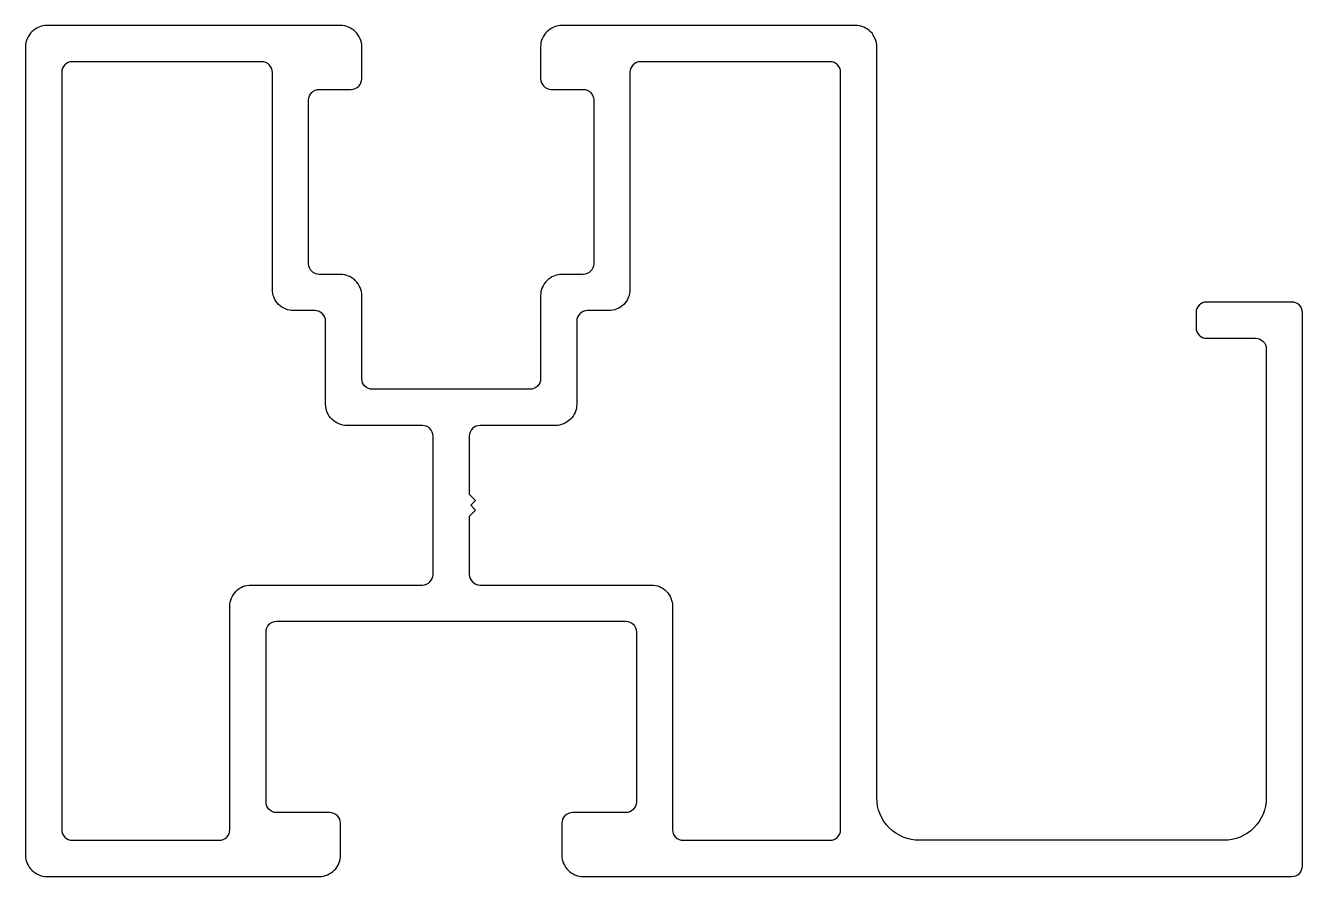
# Model space of a CAD drawing. Extents: x 569.6 to 629.6, y 732.8 to 772.8.
import ezdxf

# ---------------------------------------------------------------- set-up
doc = ezdxf.new("R2010")
doc.units = 0
doc.layers.get('0').update_dxf_attribs({"linetype": 'CONTINUOUS'})

msp = doc.modelspace()

# ---------------------------------------------------------------- linework, layer by layer
for points in [[(585.367, 760.127, 0.414214), (584.367, 761.127), (583.367, 761.127, -0.414214), (582.867, 761.627), (582.867, 769.327, -0.414214), (583.367, 769.827), (584.867, 769.827, 0.414214), (585.367, 770.327), (585.367, 771.827, 0.414214), (584.367, 772.827), (570.567, 772.827, 0.414214), (569.567, 771.827), (569.567, 733.827, 0.414214), (570.567, 732.827), (583.367, 732.827, 0.414214), (584.367, 733.827), (584.367, 735.327, 0.414214), (583.867, 735.827), (581.367, 735.827, -0.414214), (580.867, 736.327), (580.867, 744.327, -0.414214), (581.367, 744.827), (597.767, 744.827, -0.414214), (598.267, 744.327), (598.267, 736.327, -0.414214), (597.767, 735.827), (595.267, 735.827, 0.414214), (594.767, 735.327), (594.767, 733.827, 0.414214), (595.767, 732.827), (629.067, 732.827, 0.414214), (629.567, 733.327), (629.567, 759.327, 0.414214), (629.067, 759.827), (625.067, 759.827, 0.414214), (624.567, 759.327), (624.567, 758.627, 0.414214), (625.067, 758.127), (627.367, 758.127, -0.414214), (627.867, 757.627), (627.867, 736.527, -0.414214), (625.867, 734.527), (611.567, 734.527, -0.414214), (609.567, 736.527), (609.567, 771.827, 0.414214), (608.567, 772.827), (594.767, 772.827, 0.414214), (593.767, 771.827), (593.767, 770.327, 0.414214), (594.267, 769.827), (595.767, 769.827, -0.414214), (596.267, 769.327), (596.267, 761.627, -0.414214), (595.767, 761.127), (594.767, 761.127, 0.414214), (593.767, 760.127), (593.767, 756.227, -0.414214), (593.267, 755.727), (585.867, 755.727, -0.414214), (585.367, 756.227)], [(581.167, 770.627, 0.414214), (580.667, 771.127), (571.767, 771.127, 0.414214), (571.267, 770.627), (571.267, 735.027, 0.414214), (571.767, 734.527), (578.667, 734.527, 0.414214), (579.167, 735.027), (579.167, 745.527, -0.414214), (580.167, 746.527), (588.217, 746.527, 0.414214), (588.717, 747.027), (588.717, 753.527, 0.414214), (588.217, 754.027), (584.667, 754.027, -0.414214), (583.667, 755.027), (583.667, 758.927, 0.414214), (583.167, 759.427), (582.167, 759.427, -0.414214), (581.167, 760.427)], [(590.417, 753.527), (590.417, 750.802), (590.717, 750.502), (590.492, 750.277), (590.717, 750.052), (590.417, 749.752), (590.417, 747.027, 0.414214), (590.917, 746.527), (598.967, 746.527, -0.414214), (599.967, 745.527), (599.967, 735.027, 0.414214), (600.467, 734.527), (607.367, 734.527, 0.414214), (607.867, 735.027), (607.867, 770.627, 0.414214), (607.367, 771.127), (598.467, 771.127, 0.414214), (597.967, 770.627), (597.967, 760.427, -0.414214), (596.967, 759.427), (595.967, 759.427, 0.414214), (595.467, 758.927), (595.467, 755.027, -0.414214), (594.467, 754.027), (590.917, 754.027, 0.414214)]]:
    msp.add_lwpolyline(points, format="xyb", close=True)

doc.saveas('drawing.dxf')
